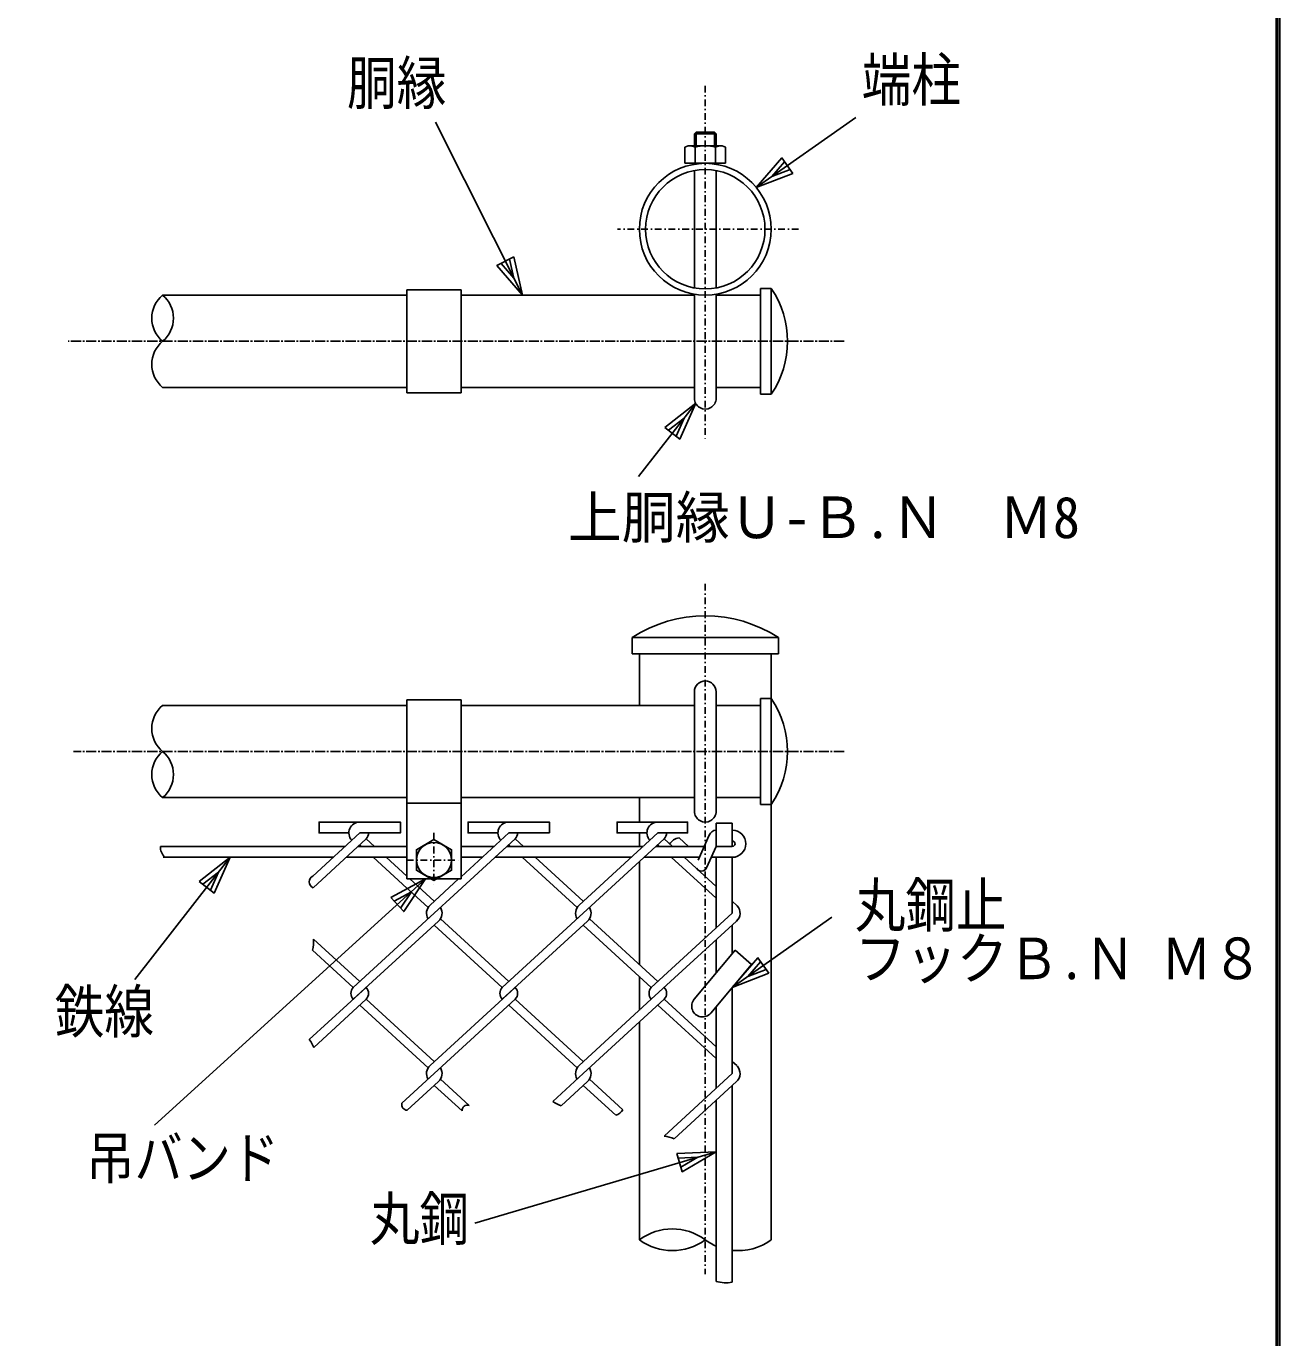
# Model space of a CAD drawing. Units: millimetres, scale not verified. Extents: x -2950 to 2950, y -2100 to 2100.
# Drawn here: x 1876 to 2800, y -434 to 533 of the extents above; entities that cross this region are included whole.
import ezdxf
from ezdxf.enums import TextEntityAlignment as Align

# ---------------------------------------------------------------- set-up
doc = ezdxf.new("R2010")
doc.units = ezdxf.units.MM
doc.header["$LTSCALE"] = 10
doc.linetypes.add('USER1', pattern=[1.125, 0.75, -0.125, 0.125, -0.125])
doc.linetypes.add('USER3', pattern=[1.01, 0.5, -0.25, 0.01, -0.25])
for name, color, linetype, lineweight in [('0-1_1', 7, 'Continuous', 25), ('0-2_0', 7, 'Continuous', 25), ('0-6_WAKU', 7, 'Continuous', 25)]:
    doc.layers.add(name, color=color, linetype=linetype, lineweight=lineweight)
doc.styles.add('ＭＳ ゴシック', font='')
doc.styles.get('ＭＳ ゴシック').set_extended_font_data('MS Gothic')

# ---------------------------------------------------------------- blocks, each defined once
blk = doc.blocks.new('C112')
at = {"layer": '0-1_1', "color": 4}
blk.add_line((40779.8, 18197.8), (40138.1, 19473.9), dxfattribs=at)
blk.add_lwpolyline([(40716.6, 18479.4), (40779.8, 18197.8), (40591.5, 18416.5)], close=True, dxfattribs=at)
blk.add_lwpolyline([(40685.3, 18463.7), (40716.9, 18322.9), (40622.8, 18432.2)], dxfattribs=at)
blk = doc.blocks.new('C113')
at = {"layer": '0-1_1', "color": 4}
blk.add_line((42504, 18991.8), (43237.7, 19508.9), dxfattribs=at)
blk.add_lwpolyline([(42773.2, 19095.9), (42504, 18991.8), (42692.5, 19210.3)], close=True, dxfattribs=at)
blk.add_lwpolyline([(42753, 19124.5), (42618.4, 19072.5), (42712.7, 19181.7)], dxfattribs=at)
blk = doc.blocks.new('C114')
at = {"layer": '0-1_1', "color": 4}
blk.add_line((40065.5, 14682.3), (38067.7, 12868.6), dxfattribs=at)
blk.add_lwpolyline([(39811.1, 14545.9), (40065.5, 14682.3), (39905.2, 14442.2)], close=True, dxfattribs=at)
blk.add_lwpolyline([(39834.6, 14520), (39961.8, 14588.2), (39881.7, 14468.1)], dxfattribs=at)
blk = doc.blocks.new('C115')
at = {"layer": '0-1_1', "color": 4}
blk.add_line((38624.6, 14842.3), (37922.4, 13942.2), dxfattribs=at)
blk.add_lwpolyline([(38397.2, 14664.6), (38624.6, 14842.3), (38507.6, 14578.4)], close=True, dxfattribs=at)
blk.add_lwpolyline([(38424.8, 14643), (38538.5, 14731.9), (38480, 14600)], dxfattribs=at)
blk = doc.blocks.new('C116')
at = {"layer": '0-1_1', "color": 4}
blk.add_line((42207.2, 12670.2), (40428.7, 12145), dxfattribs=at)
blk.add_lwpolyline([(41918.9, 12658), (42207.2, 12670.2), (41958.5, 12523.7)], close=True, dxfattribs=at)
blk.add_lwpolyline([(41928.8, 12624.4), (42073, 12630.5), (41948.6, 12557.3)], dxfattribs=at)

msp = doc.modelspace()

# ---------------------------------------------------------------- linework, layer by layer
at = {"layer": '0-1_1', "color": 4, "linetype": 'USER3'}
for p, q in [((2376.47, 488.97), (2376.47, 227.78)), ((2445.27, 383.12), (2311.67, 383.12)), ((2376.47, 121.69), (2376.47, -387.37)), ((2176.47, -61.92), (2176.47, -101.92)), ((2156.47, -81.92), (2196.47, -81.92))]:
    msp.add_line(p, q, dxfattribs=at)
at = {"layer": '0-1_1'}
for p, q in [((2369.67, 454.72), (2368.47, 453.52)), ((2369.67, 454.72), (2383.27, 454.72)), ((2383.27, 454.72), (2384.47, 453.52)), ((2368.47, 453.52), (2368.47, 444.72)), ((2368.47, 453.52), (2384.47, 453.52)), ((2384.47, 453.52), (2384.47, 444.72)), ((2363.97, 444.72), (2361.47, 443.57)), ((2361.47, 443.57), (2361.47, 431.72)), ((2368.98, 431.72), (2368.98, 443.57)), ((2383.96, 431.72), (2383.96, 443.57)), ((2361.47, 431.72), (2391.47, 431.72)), ((2368.47, 431.72), (2368.47, 431.06)), ((2368.47, 426.39), (2368.47, 339.85)), ((2384.47, 431.72), (2384.47, 431.06)), ((2384.47, 426.39), (2384.47, 339.85)), ((2156.47, 338.52), (2156.47, 262.52)), ((2156.47, 338.52), (2196.47, 338.52)), ((2196.47, 338.52), (2196.47, 262.52)), ((2417.07, 339.52), (2417.07, 261.52)), ((2417.07, 339.52), (2425.07, 339.52)), ((2425.07, 339.52), (2425.07, 261.52)), ((2156.47, 334.52), (1976.47, 334.52)), ((2368.47, 334.52), (2196.47, 334.52)), ((2368.47, 335.18), (2368.47, 258.52)), ((2384.47, 335.18), (2384.47, 258.52)), ((2417.07, 334.52), (2384.47, 334.52)), ((2156.47, 266.52), (1976.47, 266.52)), ((2156.47, 262.52), (2196.47, 262.52)), ((2368.47, 266.52), (2196.47, 266.52)), ((2417.07, 266.52), (2384.47, 266.52)), ((2417.07, 261.52), (2425.07, 261.52)), ((2322.47, 82.08), (2430.47, 82.08)), ((2322.47, 82.08), (2322.47, 70.08)), ((2430.47, 82.08), (2430.47, 70.08)), ((2322.47, 70.08), (2430.47, 70.08)), ((2327.87, 70.08), (2327.87, 32.08)), ((2425.07, 70.08), (2425.07, 37.08)), ((2368.47, 42.08), (2368.47, -45.92)), ((2384.47, 42.08), (2384.47, -45.92)), ((2156.47, 32.08), (1976.47, 32.08)), ((2156.47, 36.08), (2156.47, -95.92)), ((2156.47, 36.08), (2196.47, 36.08)), ((2196.47, 36.08), (2196.47, -95.92)), ((2368.47, 32.08), (2196.47, 32.08)), ((2417.07, 32.08), (2384.47, 32.08)), ((2417.07, 37.08), (2417.07, -40.92)), ((2417.07, 37.08), (2425.07, 37.08)), ((2425.07, 37.08), (2425.07, -40.92)), ((2156.47, -35.92), (1976.47, -35.92)), ((2368.47, -35.92), (2196.47, -35.92)), ((2327.87, -35.92), (2327.87, -54)), ((2417.07, -35.92), (2384.47, -35.92)), ((2156.47, -39.92), (2196.47, -39.92)), ((2417.07, -40.92), (2425.07, -40.92)), ((2425.07, -40.92), (2425.07, -361.92)), ((2384.39, -54.72), (2384.39, -71.92)), ((2384.39, -54.72), (2396.39, -54.72)), ((2396.39, -54.72), (2396.39, -71.92)), ((2087.12, -93.75), (2121.77, -62)), ((2087.33, -102.34), (2126.57, -66.39)), ((2132.6, -71.92), (2126.57, -66.39)), ((2196.47, -94.21), (2231.62, -62)), ((2231.62, -62), (2261.62, -62)), ((2242.45, -71.92), (2236.41, -66.39)), ((2283.47, -115.14), (2341.46, -62)), ((2286.54, -121.12), (2346.26, -66.39)), ((2327.87, -62), (2327.87, -71.92)), ((2352.29, -71.92), (2346.26, -66.39)), ((2364.13, -71.92), (2357.12, -65.49)), ((2379.38, -63.49), (2371.14, -82.05)), ((2110.94, -71.92), (1974.99, -71.92)), ((2156.47, -71.92), (2120.53, -71.92)), ((2123.01, -71.92), (2121.77, -70.79)), ((2220.79, -71.92), (2196.47, -71.92)), ((2330.64, -71.92), (2230.38, -71.92)), ((2232.85, -71.92), (2231.62, -70.79)), ((2375.64, -71.92), (2340.23, -71.92)), ((2347.07, -71.92), (2340.23, -71.92)), ((2342.7, -71.92), (2341.46, -70.79)), ((2384.39, -71.92), (2377.37, -87.75)), ((2396.39, -71.92), (2384.39, -71.92)), ((2102.21, -79.92), (1976.97, -79.92)), ((2156.47, -79.92), (2111.8, -79.92)), ((2156.47, -102.58), (2131.74, -79.92)), ((2156.47, -93.8), (2141.33, -79.92)), ((2212.06, -79.92), (2196.47, -79.92)), ((2321.91, -79.92), (2221.65, -79.92)), ((2281.99, -116.95), (2241.58, -79.92)), ((2286.54, -112.33), (2251.18, -79.92)), ((2327.87, -83.25), (2327.87, -158.99)), ((2355.8, -79.92), (2331.5, -79.92)), ((2384.39, -110.12), (2351.43, -79.92)), ((2372.09, -79.92), (2355.79, -79.92)), ((2384.39, -101.33), (2361.02, -79.92)), ((2396.39, -79.92), (2380.84, -79.92)), ((2384.39, -79.92), (2384.39, -132.11)), ((2396.39, -79.92), (2396.39, -121.12)), ((2156.47, -95.92), (2196.47, -95.92)), ((2176.69, -112.33), (2158.79, -95.92)), ((2173.62, -115.14), (2194.6, -95.92)), ((2172.15, -116.95), (2155.7, -101.88)), ((2399.97, -115.61), (2396.39, -112.33)), ((2176.69, -121.12), (2116.97, -175.84)), ((2181.24, -125.28), (2231.62, -171.44)), ((2286.54, -121.12), (2226.82, -175.84)), ((2291.09, -125.28), (2341.46, -171.44)), ((2396.39, -121.12), (2336.67, -175.84)), ((2179.77, -127.09), (2116.99, -184.61)), ((2176.69, -129.91), (2226.82, -175.84)), ((2289.62, -127.09), (2226.84, -184.61)), ((2286.54, -129.91), (2336.67, -175.84)), ((2399.46, -127.09), (2336.69, -184.61)), ((2396.39, -129.91), (2396.39, -150.98)), ((2087.64, -140.17), (2121.77, -171.44)), ((2384.39, -140.9), (2384.39, -165.28)), ((2086.99, -148.36), (2116.97, -175.84)), ((2398.6, -148.35), (2368.31, -184.44)), ((2398.6, -148.35), (2410.63, -158.9)), ((2410.63, -158.9), (2380.57, -194.73)), ((2327.87, -167.78), (2327.87, -192.69)), ((2084.56, -214.33), (2126.55, -175.86)), ((2173.62, -233.38), (2236.39, -175.86)), ((2396.39, -175.87), (2396.39, -239.35)), ((2087.79, -220.16), (2126.57, -184.63)), ((2172.15, -235.18), (2121.77, -189.02)), ((2176.69, -230.56), (2126.57, -184.63)), ((2176.69, -239.35), (2236.41, -184.63)), ((2281.99, -235.18), (2231.62, -189.02)), ((2286.54, -230.56), (2236.41, -184.63)), ((2283.47, -233.38), (2336.69, -184.61)), ((2286.54, -239.35), (2346.26, -184.63)), ((2384.39, -228.36), (2341.46, -189.02)), ((2384.39, -219.57), (2346.26, -184.63)), ((2384.39, -190.17), (2384.39, -250.35)), ((2327.87, -201.48), (2327.87, -361.92)), ((2399.61, -233.51), (2396.39, -230.56)), ((2176.69, -239.35), (2152.78, -261.26)), ((2286.54, -239.35), (2264.03, -259.98)), ((2396.39, -239.35), (2346.36, -285.2)), ((2179.77, -245.32), (2156.76, -266.41)), ((2176.69, -248.14), (2197.23, -266.96)), ((2181.24, -243.52), (2202.37, -262.88)), ((2289.62, -245.32), (2270.17, -263.14)), ((2286.54, -248.14), (2310.55, -270.14)), ((2291.09, -243.52), (2315.76, -266.13)), ((2399.46, -245.32), (2353.58, -287.37)), ((2396.39, -248.14), (2396.39, -393.21)), ((2384.39, -259.14), (2384.39, -392.55))]:
    msp.add_line(p, q, dxfattribs=at)
at = {"layer": '0-1_1', "color": 4}
for p, q in [((2369.67, 454.72), (2369.67, 444.72)), ((2383.27, 454.72), (2383.27, 444.72)), ((2369.39, 254.8), (2327.27, 200.81))]:
    msp.add_line(p, q, dxfattribs=at)
at = {"layer": '0-1_1', "color": 4, "linetype": 'USER1'}
for p, q in [((2478.83, 300.52), (1906.83, 300.52)), ((2478.83, -1.92), (1910.83, -1.92))]:
    msp.add_line(p, q, dxfattribs=at)
at = {"layer": '0-1_1'}
for points in [[(2363.97, 444.72), (2388.97, 444.72), (2391.47, 443.57), (2391.47, 431.72)], [(2121.77, -62), (2151.77, -62), (2151.77, -54), (2091.77, -54), (2091.77, -62), (2113.77, -62)], [(2261.62, -62), (2261.62, -54), (2201.62, -54), (2201.62, -62), (2223.62, -62)], [(2341.46, -62), (2363.46, -62), (2363.46, -54), (2311.46, -54), (2311.46, -62), (2333.46, -62)], [(2176.69, -121.12), (2191.09, -107.92), (2236.41, -66.39)]]:
    msp.add_lwpolyline(points, dxfattribs=at)
at = {"layer": '0-1_1', "color": 4}
msp.add_lwpolyline([(2346.65, 237.03), (2369.39, 254.8), (2357.68, 228.42)], close=True, dxfattribs=at)
msp.add_lwpolyline([(2349.41, 234.88), (2360.78, 243.76), (2354.92, 230.57)], dxfattribs=at)
at = {"layer": '0-1_1'}
msp.add_lwpolyline([(2176.47, -66.91), (2163.47, -74.41), (2163.47, -89.43), (2176.47, -96.93), (2189.47, -89.43), (2189.47, -74.41)], close=True, dxfattribs=at)
for centre, radius in [((2376.47, 383.12), 48.6), ((2376.47, 383.12), 44), ((2176.47, -81.92), 13)]:
    msp.add_circle(centre, radius, dxfattribs=at)
for centre, radius, start, end in [((2363.97, 433.29), 11.43, 64.02038, 90), ((2376.47, 419.82), 24.9, 72.4866, 107.51478), ((2388.97, 433.29), 11.43, 90, 115.97954), ((2367.7, 300.52), 69.38, 325.79449, 34.20584), ((2376.47, 258.52), 8, 179.99992, 0), ((2376.47, -1.05), 99.12, 56.99119, 123.00874), ((2376.47, 42.08), 8, 0, 179.99992), ((2367.7, -1.92), 69.38, 325.79449, 34.20584), ((2376.47, -45.92), 8, 179.99992, 0), ((2121.77, -62), 8, 90, 222.50017), ((2231.62, -62), 8, 90, 222.50017), ((2341.46, -62), 8, 90, 222.50017), ((2121.77, -62), 6.48, 317.50034, 0.00134), ((2231.62, -62), 6.48, 317.50034, 0.00134), ((2341.46, -62), 6.48, 317.50034, 0.00134), ((2384.86, -65.92), 6, 94.52752, 156.07887), ((2396.39, -69.92), 10, 270, 90), ((2396.39, -69.92), 2, 270, 90), ((2373.71, -86.12), 4, 207.26498, 336.07901), ((2179.09, -121.12), 8.1, 132.50044, 210.96289), ((2288.94, -121.12), 8.1, 132.50044, 210.96289), ((2393.99, -121.12), 8.1, 312.50125, 41.72022), ((2174.3, -121.12), 8.1, 312.50052, 30.96283), ((2284.14, -121.12), 8.1, 312.50052, 30.96283), ((2121.77, -180.23), 6.48, 137.49927, 222.50073), ((2121.77, -180.23), 6.48, 317.50034, 42.50064), ((2231.62, -180.23), 6.48, 137.49927, 222.50073), ((2231.62, -180.23), 6.48, 317.50034, 42.50064), ((2341.46, -180.23), 6.48, 137.49927, 222.50073), ((2341.46, -180.23), 6.48, 317.50034, 42.50064), ((2374.44, -189.58), 8, 139.99904, 320.00134), ((2179.09, -239.35), 8.1, 132.50044, 210.96289), ((2174.3, -239.35), 8.1, 312.50052, 30.96283), ((2288.94, -239.35), 8.1, 132.50044, 210.96289), ((2284.14, -239.35), 8.1, 312.50052, 30.96283), ((2393.99, -239.35), 8.1, 312.50125, 43.52454)]:
    msp.add_arc(centre, radius, start, end, dxfattribs=at)
at = {"layer": '0-1_1', "color": 4}
for centre, radius, start, end in [((1990.53, 317.52), 22.06, 129.59811, 230.40164), ((1962.41, 317.52), 22.06, 309.59845, 50.40183), ((1990.53, 283.52), 22.06, 129.59836, 230.40189), ((1990.53, 15.08), 22.06, 129.59811, 230.40164), ((1990.53, -18.92), 22.06, 129.59836, 230.40189), ((1962.41, -18.92), 22.06, 309.59845, 50.40155), ((2359.52, -76.89), 11.64, 101.88753, 144.47858), ((1986.45, -71.89), 11.68, 180.13562, 223.44576), ((2089.38, -97.99), 4.8, 118.06473, 244.84522), ((2066.38, -142.6), 21.4, 344.38525, 6.53153), ((2071.86, -225.17), 16.7, 17.46593, 40.48177), ((2280.17, -236.18), 28.76, 235.85553, 249.65012), ((2156.83, -262.24), 4.16, 166.37213, 269.05505), ((2201, -266.43), 3.8, 68.83014, 188.02585), ((2306.99, -260.13), 10.63, 289.60766, 325.64575), ((2337.94, -332.05), 47.34, 70.71227, 80.06109), ((2352.17, -394.83), 40.91, 53.55557, 126.44482), ((2352.17, -329.02), 40.91, 233.55557, 306.44443), ((2400.77, -329.02), 40.91, 233.55563, 246.3927), ((2400.77, -329.02), 40.91, 263.85135, 306.44482), ((2391.8, -367.02), 26.59, 253.82394, 279.94732)]:
    msp.add_arc(centre, radius, start, end, dxfattribs=at)
at = {"layer": '0-6_WAKU'}
msp.add_lwpolyline([(-2700.06, 1950.03), (2799.94, 1950.03), (2799.94, -1949.97), (-2700.06, -1949.97)], close=True, dxfattribs=at)
for points in [[(2798.61, 1948.7), (2798.61, -1948.64), (-2698.72, -1948.64)], [(2797.28, 1947.36), (2797.28, -1947.3), (-2697.39, -1947.3)]]:
    msp.add_lwpolyline(points, dxfattribs=at)

# ---------------------------------------------------------------- block references
at = {"layer": '0-2_0', "xscale": 0.1, "yscale": 0.1}
for name, p in [('C113', (-1836.33, -1485.26)), ('C112', (-1836.33, -1485.26)), ('C115', (-1836.33, -1564.15)), ('C114', (-1836.33, -1564.15)), ('C113', (-1854.01, -2075.05)), ('C116', (-1836.33, -1564.15))]:
    msp.add_blockref(name, p, dxfattribs=at)

# ---------------------------------------------------------------- texts
at = {"layer": '0-1_1', "color": 4, "style": 'ＭＳ ゴシック'}
for s, height, width, p in [('端柱', 31.6, 0.85, (2491.77, 468.06)), ('胴縁', 31.6, 0.85, (2112.37, 465.73)), ('上胴縁Ｕ-Ｂ.Ｎ\u3000Ｍ8', 30.67, 0.95, (2275.19, 146.19)), ('丸鋼止', 32.11, 0.85, (2486.78, -140.93)), ('フックＢ.Ｎ Ｍ８', 30.64, 0.9, (2486.78, -178.97)), ('鉄線', 31.6, 0.85, (1896.85, -218.84)), ('吊バンド', 30.65, 0.85, (1920.14, -326.03)), ('丸鋼', 31.6, 0.85, (2129.2, -371.72))]:
    msp.add_text(s, height=height, dxfattribs=dict(at, width=width)).set_placement(p, align=Align.BOTTOM_LEFT)

doc.saveas('drawing.dxf')
